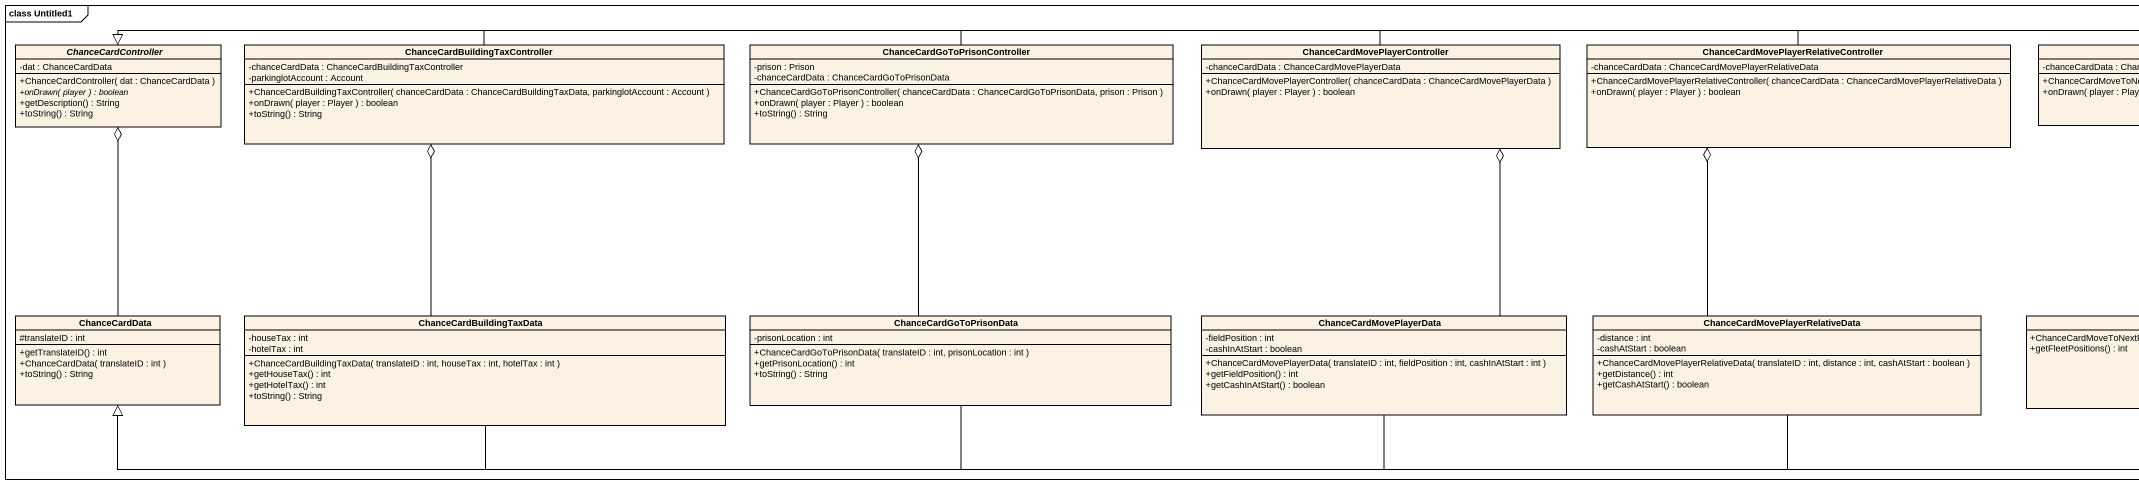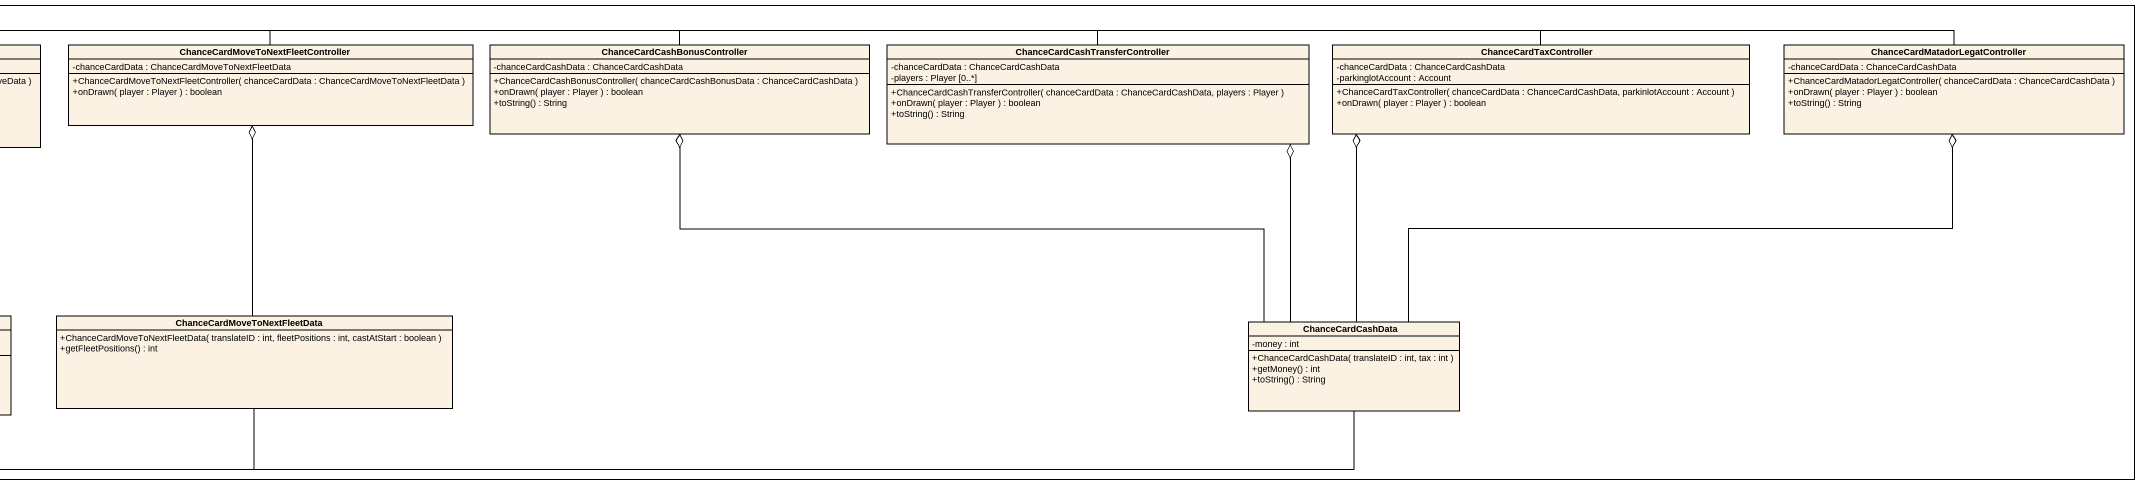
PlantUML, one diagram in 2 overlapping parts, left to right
@startuml
mainframe class Untitled1
hide circle
hide empty members
skinparam classAttributeIconSize 0
abstract class ChanceCardController {
  -dat : ChanceCardData
  +ChanceCardController( dat : ChanceCardData )
  {abstract} +onDrawn( player ) : boolean
  +getDescription() : String
  +toString() : String
}
class "ChanceCardBuildingTaxController" as ChanceCardBuildingTaxControl {
  -chanceCardData : ChanceCardBuildingTaxController
  -parkinglotAccount : Account
  +ChanceCardBuildingTaxController( chanceCardData : ChanceCardBuildingTaxData, parkinglotAccount : Account )
  +onDrawn( player : Player ) : boolean
  +toString() : String
}
class "ChanceCardGoToPrisonController" as ChanceCardGoToPrisonControll {
  -prison : Prison
  -chanceCardData : ChanceCardGoToPrisonData
  +ChanceCardGoToPrisonController( chanceCardData : ChanceCardGoToPrisonData, prison : Prison )
  +onDrawn( player : Player ) : boolean
  +toString() : String
}
class "ChanceCardMovePlayerController" as ChanceCardMovePlayerControll {
  -chanceCardData : ChanceCardMovePlayerData
  +ChanceCardMovePlayerController( chanceCardData : ChanceCardMovePlayerData )
  +onDrawn( player : Player ) : boolean
}
class "ChanceCardMovePlayerRelativeController" as ChanceCardMovePlayerRelative {
  -chanceCardData : ChanceCardMovePlayerRelativeData
  +ChanceCardMovePlayerRelativeController( chanceCardData : ChanceCardMovePlayerRelativeData )
  +onDrawn( player : Player ) : boolean
}
class "ChanceCardMoveToNextFleetController" as ChanceCardMoveToNextFleetCon {
  -chanceCardData : ChanceCardMoveToNextFleetData
  +ChanceCardMoveToNextFleetController( chanceCardData : ChanceCardMoveToNextFleetData )
  +onDrawn( player : Player ) : boolean
}
class "ChanceCardCashBonusController" as ChanceCardCashBonusControlle {
  -chanceCardCashData : ChanceCardCashData
  +ChanceCardCashBonusController( chanceCardCashBonusData : ChanceCardCashData )
  +onDrawn( player : Player ) : boolean
  +toString() : String
}
class "ChanceCardCashTransferController" as ChanceCardCashTransferContro {
  -chanceCardData : ChanceCardCashData
  -players : Player [0..*]
  +ChanceCardCashTransferController( chanceCardData : ChanceCardCashData, players : Player )
  +onDrawn( player : Player ) : boolean
  +toString() : String
}
class ChanceCardTaxController {
  -chanceCardData : ChanceCardCashData
  -parkinglotAccount : Account
  +ChanceCardTaxController( chanceCardData : ChanceCardCashData, parkinlotAccount : Account )
  +onDrawn( player : Player ) : boolean
}
class "ChanceCardMatadorLegatController" as ChanceCardMatadorLegatContro {
  -chanceCardData : ChanceCardCashData
  +ChanceCardMatadorLegatController( chanceCardData : ChanceCardCashData )
  +onDrawn( player : Player ) : boolean
  +toString() : String
}
class ChanceCardData {
  #translateID : int
  +getTranslateID() : int
  +ChanceCardData( translateID : int )
  +toString() : String
}
class ChanceCardBuildingTaxData {
  -houseTax : int
  -hotelTax : int
  +ChanceCardBuildingTaxData( translateID : int, houseTax : int, hotelTax : int )
  +getHouseTax() : int
  +getHotelTax() : int
  +toString() : String
}
class ChanceCardGoToPrisonData {
  -prisonLocation : int
  +ChanceCardGoToPrisonData( translateID : int, prisonLocation : int )
  +getPrisonLocation() : int
  +toString() : String
}
class ChanceCardMovePlayerData {
  -fieldPosition : int
  -cashInAtStart : boolean
  +ChanceCardMovePlayerData( translateID : int, fieldPosition : int, cashInAtStart : int )
  +getFieldPosition() : int
  +getCashInAtStart() : boolean
}
class "ChanceCardMovePlayerRelativeData" as ChanceCardMovePlayerRelative_2 {
  -distance : int
  -cashAtStart : boolean
  +ChanceCardMovePlayerRelativeData( translateID : int, distance : int, cashAtStart : boolean )
  +getDistance() : int
  +getCashAtStart() : boolean
}
class "ChanceCardMoveToNextFleetData" as ChanceCardMoveToNextFleetDat {
  +ChanceCardMoveToNextFleetData( translateID : int, fleetPositions : int, castAtStart : boolean )
  +getFleetPositions() : int
}
class ChanceCardCashData {
  -money : int
  +ChanceCardCashData( translateID : int, tax : int )
  +getMoney() : int
  +toString() : String
}
ChanceCardController o-- ChanceCardData
ChanceCardBuildingTaxControl -left-|> ChanceCardController
ChanceCardBuildingTaxControl o-- ChanceCardBuildingTaxData
ChanceCardGoToPrisonControll -left-|> ChanceCardController
ChanceCardGoToPrisonControll o-- ChanceCardGoToPrisonData
ChanceCardMovePlayerControll -left-|> ChanceCardController
ChanceCardMovePlayerControll o-- ChanceCardMovePlayerData
ChanceCardMovePlayerRelative -left-|> ChanceCardController
ChanceCardMovePlayerRelative o-- ChanceCardMovePlayerRelative_2
ChanceCardMoveToNextFleetCon -left-|> ChanceCardController
ChanceCardMoveToNextFleetCon o-- ChanceCardMoveToNextFleetDat
ChanceCardCashBonusControlle -left-|> ChanceCardController
ChanceCardCashBonusControlle o-right- ChanceCardCashData
ChanceCardCashTransferContro -left-|> ChanceCardController
ChanceCardCashTransferContro o-- ChanceCardCashData
ChanceCardTaxController -left-|> ChanceCardController
ChanceCardTaxController o-- ChanceCardCashData
ChanceCardMatadorLegatContro -left-|> ChanceCardController
ChanceCardMatadorLegatContro o-left- ChanceCardCashData
ChanceCardBuildingTaxData -left-|> ChanceCardData
ChanceCardGoToPrisonData -left-|> ChanceCardData
ChanceCardMovePlayerData -left-|> ChanceCardData
ChanceCardMovePlayerRelative_2 -left-|> ChanceCardData
ChanceCardMoveToNextFleetDat -left-|> ChanceCardData
ChanceCardCashData -left-|> ChanceCardData
@enduml
